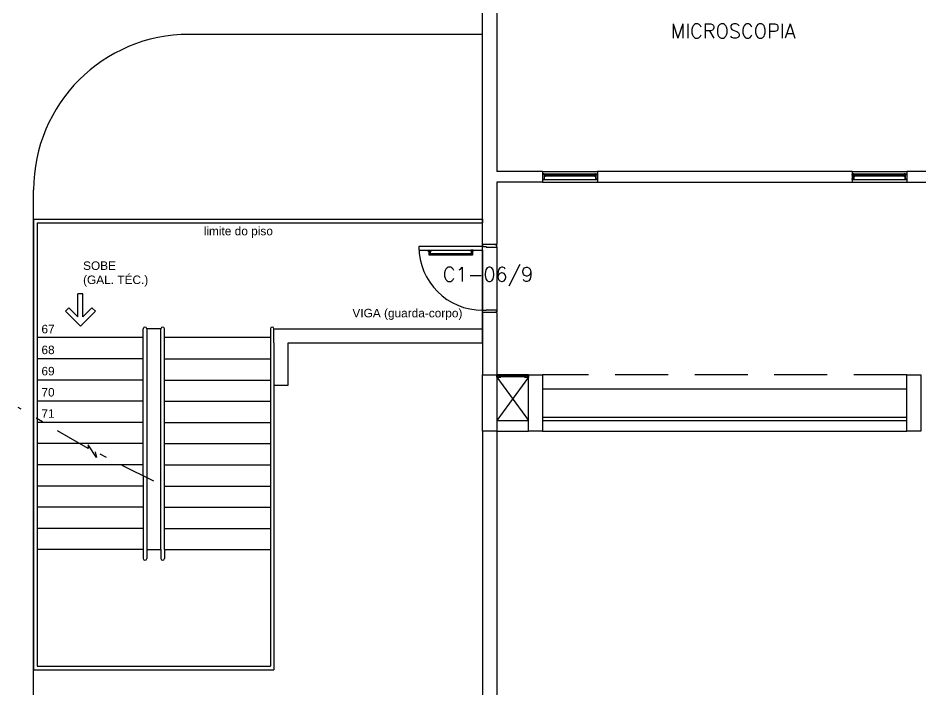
# Model space of a CAD drawing. Header units: millimetres. Extents: x 2801 to 3319, y 1187 to 1422.
# Drawn here: x 2983.76 to 2996.52, y 1256.61 to 1266.12 of the extents above; entities that cross this region are included whole.
import ezdxf

# ---------------------------------------------------------------- set-up
doc = ezdxf.new("R2010")
doc.units = ezdxf.units.MM
doc.linetypes.add('DASHDOT', pattern=[1, 0.5, -0.25, 0, -0.25])
doc.linetypes.add('HIDDEN', pattern=[0.375, 0.25, -0.125])
for name, color, linetype in [('AR-ALV', 2, 'Continuous'), ('AR-CALÇADA', 1, 'Continuous'), ('AR-ESC-CORRIMAO-V-1', 1, 'Continuous'), ('AR-ESC-CORRIMAO-V-3', 1, 'Continuous'), ('AR-ESC-DASH', 1, 'DASHDOT'), ('AR-ESC-ESTC', 3, 'Continuous'), ('AR-ESC-GCORPO-3', 3, 'Continuous'), ('AR-ESC-PISO-1', 31, 'Continuous'), ('AR-ESC-PISO-2', 32, 'Continuous'), ('AR-ESC-PROJ', 211, 'HIDDEN'), ('AR-ESC-TXTCONG', 3, 'Continuous'), ('AR-ESQ', 1, 'Continuous'), ('AR-ESTC', 3, 'Continuous'), ('AR-PEITORIL', 1, 'Continuous'), ('AR-PF-maçaneta', 1, 'Continuous'), ('AR-PF-mov', 1, 'Continuous'), ('AR-PF-pm1', 2, 'Continuous'), ('AR-PF-soleira', 1, 'Continuous'), ('AR-PORTA', 1, 'Continuous'), ('AR-PROJ', 1, 'HIDDEN'), ('AR-SHAFT', 1, 'Continuous'), ('AR-TXTCONG', 2, 'Continuous'), ('DT-ESQ-BAGUETE-C', 2, 'Continuous'), ('DT-ESQ-BAGUETE-V', 1, 'Continuous'), ('DT-ESQ-CHAPA DOBRADA-V', 1, 'Continuous'), ('DT-ESQ-MARCO-V', 1, 'Continuous'), ('DT-ESQ-PERFIL CADEIRA-C', 2, 'Continuous'), ('DT-ESQ-PERFIL CADEIRA-V', 1, 'Continuous'), ('DT-ESQ-PERFIL U-C', 2, 'Continuous'), ('DT-ESQ-VENEZIANA-C', 2, 'Continuous'), ('DT-ESQ-VENEZIANA-V', 2, 'Continuous'), ('DT-ESQ-VIDRO-C', 2, 'Continuous'), ('ENDEREÇO', 2, 'Continuous'), ('pm1', 2, 'Continuous'), ('TEXTO', 2, 'Continuous')]:
    doc.layers.add(name, color=color, linetype=linetype)
doc.styles.get("Standard").update_dxf_attribs({"font": 'arial.ttf'})
doc.styles.add('UNB-100', font='simplex.shx', dxfattribs={"height": 0.2})
doc.styles.add('UNB1-100', font='simplex.shx', dxfattribs={"height": 0.2})

# ---------------------------------------------------------------- blocks, each defined once
blk = doc.blocks.new('EF04-P')
at = {"layer": 'DT-ESQ-BAGUETE-C', "ltscale": 0.1}
for points in [[(0.039, -0.05), (0.0255, -0.05), (0.0255, -0.0485), (0.039, -0.0485), (0.039, -0.0365), (0.0255, -0.0365), (0.0255, -0.035), (0.039, -0.035, -0.4142136), (0.0405, -0.0365), (0.0405, -0.0485, -0.4142136)], [(0.736, -0.05), (0.7495, -0.05), (0.7495, -0.0485), (0.736, -0.0485), (0.736, -0.0365), (0.7495, -0.0365), (0.7495, -0.035), (0.736, -0.035, 0.4142136), (0.7345, -0.0365), (0.7345, -0.0485, 0.4142136)]]:
    blk.add_lwpolyline(points, format="xyb", close=True, dxfattribs=at)
at = {"layer": 'DT-ESQ-BAGUETE-V', "ltscale": 0.1}
blk.add_line((0.736, -0.05), (0.039, -0.05), dxfattribs=at)
at = {"layer": 'DT-ESQ-CHAPA DOBRADA-V', "ltscale": 0.1}
blk.add_line((0.735, -0.067), (0.04, -0.067), dxfattribs=at)
at = {"layer": 'DT-ESQ-MARCO-V', "ltscale": 0.1}
for p, q in [((0.0235, -0.035), (0.7515, -0.035)), ((0.0235, -0.115), (0.7515, -0.115))]:
    blk.add_line(p, q, dxfattribs=at)
at = {"layer": 'DT-ESQ-PERFIL U-C', "ltscale": 0.1}
for points in [[(0.025, -0.0655), (0.025, -0.0655, 0.4142136), (0.0235, -0.067), (0.0235, -0.1135), (0.0015, -0.1135), (0.0015, -0.1), (0, -0.1), (0, -0.1135, 0.4142136), (0.0015, -0.115), (0.0235, -0.115, 0.4142136), (0.025, -0.1135), (0.025, -0.067), (0.04, -0.067, 1), (0.04, -0.064), (0.025, -0.064), (0.025, -0.0365, 0.4142136), (0.0235, -0.035), (0.0015, -0.035, 0.4142136), (0, -0.0365), (0, -0.05), (0.0015, -0.05), (0.0015, -0.0365), (0.0235, -0.0365), (0.0235, -0.064, 0.4142136), (0.025, -0.0655), (0.04, -0.0655)], [(0.75, -0.0655), (0.75, -0.0655, -0.4142136), (0.7515, -0.067), (0.7515, -0.1135), (0.7735, -0.1135), (0.7735, -0.1), (0.775, -0.1), (0.775, -0.1135, -0.4142136), (0.7735, -0.115), (0.7515, -0.115, -0.4142136), (0.75, -0.1135), (0.75, -0.067), (0.735, -0.067, -1), (0.735, -0.064), (0.75, -0.064), (0.75, -0.0365, -0.4142136), (0.7515, -0.035), (0.7735, -0.035, -0.4142136), (0.775, -0.0365), (0.775, -0.05), (0.7735, -0.05), (0.7735, -0.0365), (0.7515, -0.0365), (0.7515, -0.064, -0.4142136), (0.75, -0.0655), (0.735, -0.0655)]]:
    blk.add_lwpolyline(points, format="xyb", dxfattribs=at)
at = {"layer": 'DT-ESQ-VIDRO-C', "ltscale": 0.1}
blk.add_lwpolyline([(0.027, -0.062), (0.027, -0.052), (0.748, -0.052), (0.748, -0.062)], close=True, dxfattribs=at)
blk = doc.blocks.new('EF01-P')
at = {"layer": 'DT-ESQ-BAGUETE-C', "ltscale": 0.1}
for points in [[(0.002, 0.035), (0.015, 0.035), (0.015, 0.033), (0.002, 0.033), (0.002, 0.005), (0.015, 0.005), (0.015, 0.004), (0.002, 0.004, -0.414214), (0, 0.005), (0, 0.033, -0.414214)], [(0.448, 0.035), (0.435, 0.035), (0.435, 0.033), (0.448, 0.033), (0.448, 0.005), (0.435, 0.005), (0.435, 0.004), (0.448, 0.004, 0.414214), (0.45, 0.005), (0.45, 0.033, 0.414214)]]:
    blk.add_lwpolyline(points, format="xyb", close=True, dxfattribs=at)
at = {"layer": 'DT-ESQ-PERFIL CADEIRA-C', "color": 2, "ltscale": 0.1}
for points in [[(0.01, 0.002), (0.01, 0.003), (0.002, 0.003, 1), (0.002, 0), (0.015, 0, 0.414214), (0.016, 0.002), (0.016, 0.033), (0.043, 0.033)], [(0.407, 0.006), (0.432, 0.006), (0.432, 0.016), (0.433, 0.016), (0.433, 0.006, -0.414214), (0.432, 0.005), (0.407, 0.005), (0.394, 0.005, -1), (0.394, 0.008), (0.407, 0.008), (0.407, 0.02), (0.407, 0.032), (0.394, 0.032, -1), (0.394, 0.035), (0.407, 0.035), (0.433, 0.035, -0.414214), (0.435, 0.033), (0.435, 0.002), (0.448, 0.002)]]:
    blk.add_lwpolyline(points, format="xyb", dxfattribs=at)
at = {"layer": 'DT-ESQ-PERFIL CADEIRA-C', "ltscale": 0.1}
for points in [[(0.043, 0.006), (0.018, 0.006), (0.018, 0.016), (0.016, 0.016), (0.016, 0.006, 0.414214), (0.018, 0.005), (0.043, 0.005), (0.056, 0.005, 1), (0.056, 0.008), (0.043, 0.008), (0.043, 0.02), (0.043, 0.032), (0.056, 0.032, 1), (0.056, 0.035), (0.043, 0.035), (0.016, 0.035, 0.414214), (0.015, 0.033), (0.015, 0.002), (0.002, 0.002)], [(0.041, 0.02), (0.041, 0.032, -0.414214), (0.043, 0.033), (0.056, 0.033)], [(0.041, 0.02), (0.041, 0.008, 0.414214), (0.043, 0.006), (0.056, 0.006)], [(0.408, 0.02), (0.408, 0.032, 0.414214), (0.407, 0.033), (0.394, 0.033)], [(0.408, 0.02), (0.408, 0.008, -0.414214), (0.407, 0.006), (0.394, 0.006)], [(0.44, 0.002), (0.44, 0.003), (0.448, 0.003, -1), (0.448, 0), (0.435, 0, -0.414214), (0.433, 0.002), (0.433, 0.033), (0.407, 0.033)]]:
    blk.add_lwpolyline(points, format="xyb", dxfattribs=at)
at = {"layer": 'DT-ESQ-PERFIL CADEIRA-V', "ltscale": 0.1}
blk.add_line((0.015, 0), (0.435, 0), dxfattribs=at)
at = {"layer": 'DT-ESQ-VENEZIANA-C', "ltscale": 0.1}
for p, q in [((0.043, 0.011), (0.407, 0.011)), ((0.043, 0.009), (0.407, 0.009))]:
    blk.add_line(p, q, dxfattribs=at)
at = {"layer": 'DT-ESQ-VENEZIANA-V', "ltscale": 0.1}
blk.add_line((0.043, 0.031), (0.407, 0.031), dxfattribs=at)
blk = doc.blocks.new('pcf-alv-01p-dir')
at = {"layer": 'AR-PF-maçaneta'}
blk.add_line((0.83, 0.342), (0.83, 0.957), dxfattribs=at)
for points in [[(0.83, 0.357), (0.87, 0.357), (0.87, 0.342), (0.81, 0.342), (0.81, 0.957), (0.87, 0.957), (0.87, 0.942), (0.83, 0.942)], [(0.87, 0.957), (0.855, 0.957), (0.855, 0.962), (0.865, 0.967), (0.88, 0.967), (0.88, 0.932), (0.865, 0.932), (0.855, 0.937), (0.855, 0.942), (0.87, 0.942)], [(0.87, 0.342), (0.855, 0.342), (0.855, 0.337), (0.865, 0.332), (0.88, 0.332), (0.88, 0.367), (0.865, 0.367), (0.855, 0.362), (0.855, 0.357), (0.87, 0.357)]]:
    blk.add_lwpolyline(points, dxfattribs=at)
at = {"layer": 'AR-PF-mov'}
blk.add_arc((0.93, 0.2), 0.9, 90, 180, dxfattribs=at)
at = {"layer": 'AR-PF-pm1'}
for p, q in [((0, 0.01), (0, 0.19)), ((0.01, 0.19), (0, 0.19)), ((0.01, 0.2), (0.03, 0.2)), ((0.01, 0.2), (0.01, 0.19)), ((0.03, 0.2), (0.03, 0.15)), ((0.03, 0.15), (0.035, 0.15)), ((0.035, 0.15), (0.035, 0)), ((0.93, 0.15), (0.925, 0.15)), ((0.925, 0.15), (0.925, 0)), ((0.95, 0.2), (0.93, 0.2)), ((0.93, 0.2), (0.93, 0.15)), ((0.95, 0.2), (0.95, 0.19)), ((0.95, 0.19), (0.96, 0.19)), ((0.96, 0.01), (0.96, 0.19)), ((0.01, 0.01), (0, 0.01)), ((0.01, 0), (0.01, 0.01)), ((0.035, 0), (0.01, 0)), ((0.925, 0), (0.95, 0)), ((0.95, 0), (0.95, 0.01)), ((0.95, 0.01), (0.96, 0.01))]:
    blk.add_line(p, q, dxfattribs=at)
blk.add_lwpolyline([(0.88, 1.1), (0.88, 0.2), (0.93, 0.2), (0.93, 1.1)], close=True, dxfattribs=at)
at = {"layer": 'AR-PF-soleira'}
for p, q in [((0.88, 0.2), (0.03, 0.2)), ((0.925, 0), (0.035, 0))]:
    blk.add_line(p, q, dxfattribs=at)
blk = doc.blocks.new('es-3p-3pav-e')
at = {"layer": 'AR-ESC-CORRIMAO-V-1'}
for p, q in [((-4.5, -3.875), (-4.5, -1.55)), ((-3, -1.55), (-3, -5.525)), ((-2.95, -1.55), (-2.95, -5.575)), ((-6.35, -1.993), (-6.35, -5.575)), ((-6.3, -2.023), (-6.3, -5.525)), ((-4.8, -2.83), (-4.8, -4)), ((-4.75, -3.875), (-4.75, -4)), ((-4.55, -3.875), (-4.55, -4)), ((-4.5, -3.875), (-4.5, -4)), ((-6.35, -5.575), (-2.95, -5.575)), ((-6.3, -5.525), (-3, -5.525))]:
    blk.add_line(p, q, dxfattribs=at)
for centre in [(-4.775, -4), (-4.525, -4)]:
    blk.add_arc(centre, 0.025, 180, 0, dxfattribs=at)
at = {"layer": 'AR-ESC-CORRIMAO-V-3', "color": 2}
for p, q in [((-6.35, 0.8), (0, 0.8)), ((-6.35, 0.8), (-6.35, -1.993)), ((-6.3, 0.75), (0, 0.75)), ((-6.3, 0.75), (-6.3, -2.023))]:
    blk.add_line(p, q, dxfattribs=at)
at = {"layer": 'AR-ESC-CORRIMAO-V-3'}
for p, q in [((0, 0.8), (0, 0.8)), ((0, 0.8), (0, 0.75)), ((0, 0.8), (0, 0.75)), ((0, 0.8), (0, 0.8)), ((-4.8, -0.875), (-4.8, -0.75)), ((-4.5, -1.55), (-4.5, -0.75)), ((-3, -0.75), (-3, -1.55)), ((-4.8, -2.83), (-4.8, -0.875))]:
    blk.add_line(p, q, dxfattribs=at)
for centre in [(-4.775, -0.75), (-4.525, -0.75), (-2.975, -0.75)]:
    blk.add_arc(centre, 0.025, 0, 180, dxfattribs=at)
at = {"layer": 'AR-ESC-DASH'}
for p, q in [((-5.578, -2.445), (-6.569, -1.865)), ((-5.578, -2.393), (-5.578, -2.445)), ((-5.462, -2.571), (-5.578, -2.393)), ((-5.48, -2.491), (-5.462, -2.571)), ((-4.649, -2.906), (-5.48, -2.491))]:
    blk.add_line(p, q, dxfattribs=at)
at = {"layer": 'AR-ESC-ESTC'}
blk.add_lwpolyline([(-4.55, -1.325), (-4.55, -1.295), (-4.55, -0.75), (-4.75, -0.75), (-4.75, -1.295), (-4.75, -1.325), (-4.75, -3.875), (-4.55, -3.875)], close=True, dxfattribs=at)
blk.add_lwpolyline([(-2.95, -0.95), (-2.95, -1.55), (-2.75, -1.55), (-2.75, -0.95)], dxfattribs=at)
at = {"layer": 'AR-ESC-GCORPO-3'}
for p, q in [((-2.95, -0.75), (0, -0.75)), ((-2.95, -0.95), (-2.95, -0.75)), ((0, -0.95), (0, -0.75)), ((-2.75, -0.95), (0, -0.95))]:
    blk.add_line(p, q, dxfattribs=at)
at = {"layer": 'AR-ESC-PISO-1', "color": 1}
for p, q in [((-4.5, -1.175), (-3, -1.175)), ((-4.5, -1.475), (-3, -1.475)), ((-4.5, -1.775), (-3, -1.775)), ((-4.5, -2.075), (-3, -2.075)), ((-5.697, -2.375), (-6.3, -2.375)), ((-4.5, -2.375), (-3, -2.375)), ((-5.111, -2.675), (-6.3, -2.675)), ((-4.5, -2.675), (-3, -2.675)), ((-4.8, -2.975), (-6.3, -2.975)), ((-4.5, -2.975), (-3, -2.975)), ((-4.8, -3.275), (-6.3, -3.275)), ((-4.5, -3.275), (-3, -3.275)), ((-4.8, -3.575), (-6.3, -3.575)), ((-4.5, -3.575), (-3, -3.575)), ((-4.8, -3.875), (-6.3, -3.875)), ((-4.5, -3.875), (-3, -3.875))]:
    blk.add_line(p, q, dxfattribs=at)
at = {"layer": 'AR-ESC-PISO-2', "color": 2}
for p, q in [((0, -0.75), (0, 0.75)), ((-4.8, -0.875), (-6.3, -0.875)), ((-4.8, -1.175), (-6.3, -1.175)), ((-4.8, -1.475), (-6.3, -1.475)), ((-4.8, -1.775), (-6.3, -1.775)), ((-4.8, -2.075), (-6.21, -2.075)), ((-4.8, -2.375), (-5.697, -2.375)), ((-4.8, -2.675), (-5.111, -2.675))]:
    blk.add_line(p, q, dxfattribs=at)
at = {"layer": 'AR-ESC-PISO-2', "color": 1}
blk.add_line((-3, -0.875), (-4.5, -0.875), dxfattribs=at)
at = {"layer": 'AR-ESC-PROJ'}
blk.add_line((-6.21, -2.075), (-6.3, -2.075), dxfattribs=at)
at = {"layer": 'AR-ESC-TXTCONG'}
for p, q in [((-5.723, -0.58), (-5.723, -0.257)), ((-5.653, -0.257), (-5.723, -0.257)), ((-5.653, -0.58), (-5.653, -0.257)), ((-5.9, -0.502), (-5.85, -0.453)), ((-5.688, -0.714), (-5.9, -0.502)), ((-5.723, -0.58), (-5.85, -0.453)), ((-5.688, -0.714), (-5.476, -0.502)), ((-5.653, -0.58), (-5.525, -0.453)), ((-5.525, -0.453), (-5.476, -0.502))]:
    blk.add_line(p, q, dxfattribs=at)
at = {"layer": 'AR-PROJ'}
blk.add_line((-6.21, -2.075), (-6.3, -2.075), dxfattribs=at)
at = {"layer": 'AR-ESC-TXTCONG', "char_height": 0.12}
for s, insert, attachment_point in [('{\\fArial|b0|i0|c0|p34;limite do piso}', (-2.965, 0.693), 3), ('{\\fArial|b0|i0|c0|p34;SOBE\\P(GAL. TÉC.)}', (-5.65, 0.203), 1)]:
    blk.add_mtext(s, dxfattribs=dict(at, insert=insert, attachment_point=attachment_point))
at = {"layer": 'AR-TXTCONG', "char_height": 0.12, "attachment_point": 3}
for s, insert in [('{\\fArial|b0|i0|c0|p34;VIGA (guarda-corpo)}', (-0.285, -0.468)), ('67', (-6.052, -0.694)), ('68', (-6.052, -0.989)), ('69', (-6.052, -1.289)), ('70', (-6.052, -1.589)), ('71', (-6.052, -1.889))]:
    blk.add_mtext(s, dxfattribs=dict(at, insert=insert))

msp = doc.modelspace()

# ---------------------------------------------------------------- linework, layer by layer
at = {"layer": 'AR-ALV'}
for p, q in [((2990.525, 1267.4), (2990.525, 1263.95)), ((2991.175, 1263.95), (2990.525, 1263.95)), ((2991.175, 1263.95), (2991.175, 1263.8)), ((2995.55, 1263.95), (2991.95, 1263.95)), ((2991.95, 1263.95), (2991.95, 1263.8)), ((2995.55, 1263.95), (2995.55, 1263.8)), ((2996.925, 1263.95), (2996.325, 1263.95)), ((2996.325, 1263.95), (2996.325, 1263.8)), ((2990.525, 1263.8), (2990.525, 1262.917)), ((2991.175, 1263.8), (2990.525, 1263.8)), ((2991.95, 1263.8), (2995.55, 1263.8)), ((2996.325, 1263.8), (2996.925, 1263.8)), ((2990.525, 1262.917), (2990.325, 1262.917)), ((2990.325, 1261.957), (2990.325, 1261.075)), ((2990.525, 1261.957), (2990.325, 1261.957)), ((2990.525, 1261.957), (2990.525, 1261.075)), ((2990.525, 1260.425), (2990.975, 1260.425)), ((2991.175, 1260.425), (2996.325, 1260.425)), ((2990.325, 1260.275), (2990.325, 1251.95)), ((2990.525, 1260.275), (2990.525, 1251.95)), ((2990.525, 1260.275), (2990.975, 1260.275)), ((2991.175, 1260.275), (2996.325, 1260.275))]:
    msp.add_line(p, q, dxfattribs=at)
at = {"layer": 'AR-CALÇADA'}
for p, q in [((2990.325, 1265.891), (2986.175, 1265.891)), ((2983.975, 1250.181), (2983.975, 1263.691))]:
    msp.add_line(p, q, dxfattribs=at)
msp.add_arc((2986.175, 1263.691), 2.2, 90, 180, dxfattribs=at)
at = {"layer": 'AR-ESTC'}
for points in [[(2990.325, 1260.275), (2990.325, 1261.075), (2990.525, 1261.075), (2990.525, 1260.275)], [(2990.975, 1260.275), (2990.975, 1261.075), (2991.175, 1261.075), (2991.175, 1260.275)], [(2996.325, 1260.275), (2996.325, 1261.075), (2996.525, 1261.075), (2996.525, 1260.275)]]:
    msp.add_lwpolyline(points, close=True, dxfattribs=at)
at = {"layer": 'AR-PEITORIL'}
for p, q in [((2991.175, 1263.95), (2991.95, 1263.95)), ((2995.55, 1263.95), (2996.325, 1263.95)), ((2991.175, 1263.8), (2991.95, 1263.8)), ((2995.55, 1263.8), (2996.325, 1263.8))]:
    msp.add_line(p, q, dxfattribs=at)
at = {"layer": 'AR-PROJ', "ltscale": 3}
msp.add_line((3032.325, 1261.075), (2991.175, 1261.075), dxfattribs=at)
at = {"layer": 'AR-SHAFT'}
for p, q in [((2990.973, 1261.04), (2990.525, 1260.425)), ((2990.526, 1261.04), (2990.975, 1260.425)), ((2991.175, 1260.875), (2996.325, 1260.875)), ((2991.175, 1260.475), (2996.325, 1260.475))]:
    msp.add_line(p, q, dxfattribs=at)
at = {"layer": 'pm1'}
msp.add_line((2990.325, 1262.917), (2990.325, 1267.4), dxfattribs=at)

# ---------------------------------------------------------------- block references
at = {"layer": 'AR-ESQ'}
for p in [(2991.175, 1263.95), (2995.55, 1263.95)]:
    msp.add_blockref('EF04-P', p, dxfattribs=at)
at = {"layer": 'AR-ESQ', "rotation": 180}
msp.add_blockref('EF01-P', (2990.975, 1261.075), dxfattribs=at)
at = {"layer": 'AR-PORTA', "rotation": 90}
msp.add_blockref('pcf-alv-01p-dir', (2990.525, 1261.957), dxfattribs=at)
at = {"layer": 'AR-SHAFT'}
msp.add_blockref('es-3p-3pav-e', (2990.325, 1262.475), dxfattribs=at)

# ---------------------------------------------------------------- texts
at = {"layer": 'ENDEREÇO', "style": 'UNB1-100'}
msp.add_text('C1-06/9', height=0.2, dxfattribs=at).set_placement((2989.763, 1262.395))
at = {"layer": 'TEXTO', "style": 'UNB-100'}
msp.add_text('MICROSCOPIA', height=0.2, dxfattribs=at).set_placement((2992.986, 1265.838))

doc.saveas('drawing.dxf')
